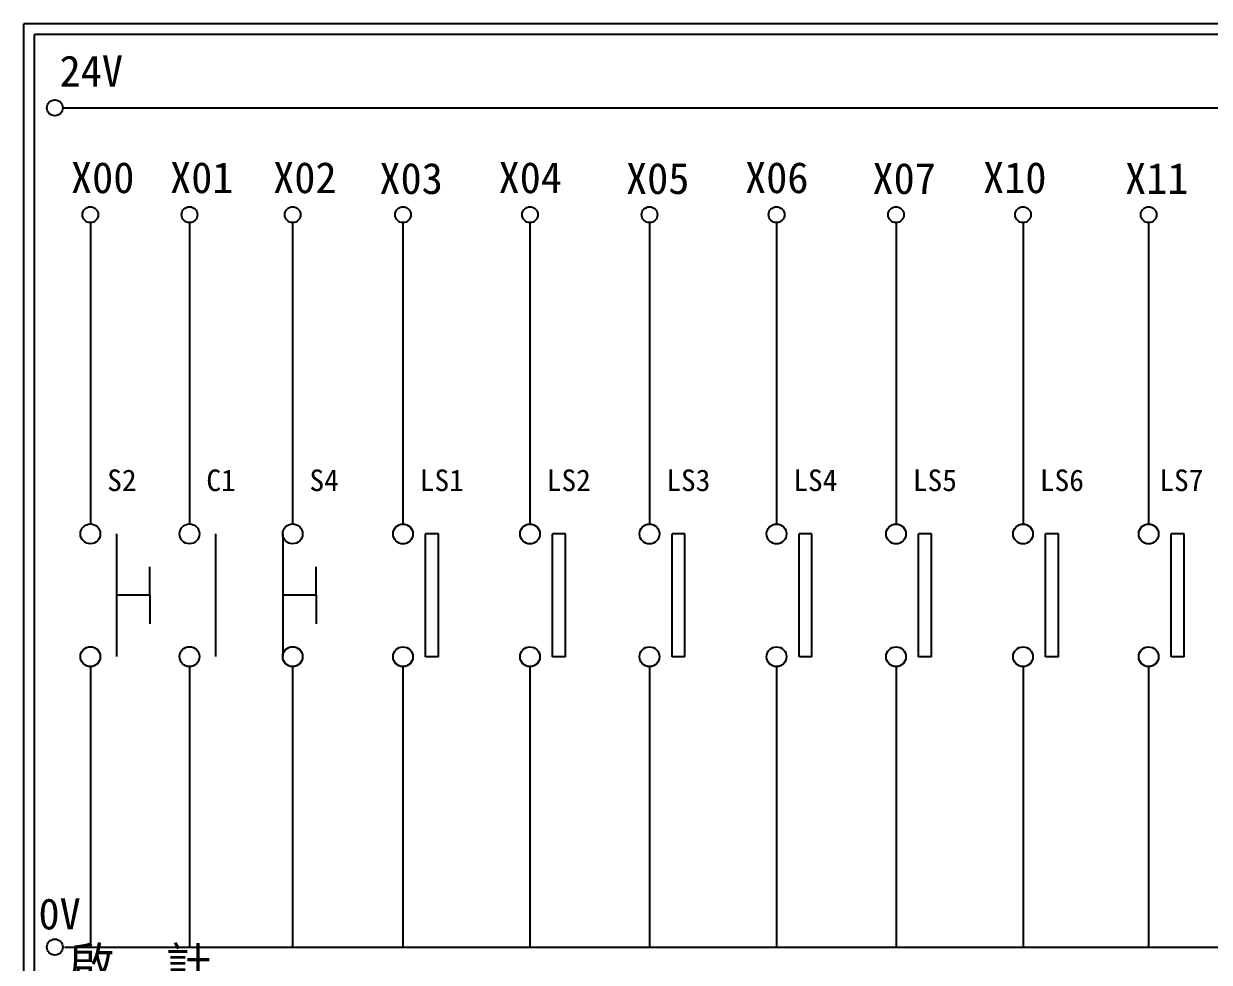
# Model space of a CAD drawing. Extents: x 275 to 562, y 265 to 469.
# Drawn here: x 274.9 to 412.2, y 360.1 to 468.9 of the extents above; entities that cross this region are included whole.
import ezdxf

# ---------------------------------------------------------------- set-up
doc = ezdxf.new("R2010")
doc.units = 0
doc.layers.get('0').update_dxf_attribs({"linetype": 'CONTINUOUS'})
doc.layers.add('圖框層', color=7, linetype='CONTINUOUS')
doc.layers.add('標尺寸層', color=3, linetype='CONTINUOUS')
doc.styles.add('CNS', font='romanc.shx', dxfattribs={"bigfont": 'chineset.shx'})
doc.styles.add('STSL', font='KAIU.TTF')

msp = doc.modelspace()

# ---------------------------------------------------------------- linework, layer by layer
for p, q in [((322.94, 409.78), (321.43, 409.78)), ((337.65, 409.78), (336.15, 409.78)), ((351.49, 409.78), (349.99, 409.78)), ((366.2, 409.78), (364.7, 409.78)), ((380.05, 409.78), (378.54, 409.78)), ((394.76, 409.78), (393.26, 409.78)), ((409.31, 409.78), (407.81, 409.78)), ((289.49, 402.67), (289.49, 405.98)), ((308.77, 402.67), (308.77, 405.98)), ((289.49, 402.67), (289.49, 399.36)), ((308.77, 402.67), (308.77, 399.36)), ((322.94, 395.55), (321.43, 395.55)), ((337.65, 395.55), (336.15, 395.55)), ((351.49, 395.55), (349.99, 395.55)), ((366.2, 395.55), (364.7, 395.55)), ((380.05, 395.55), (378.54, 395.55)), ((394.76, 395.55), (393.26, 395.55)), ((409.31, 395.55), (407.81, 395.55))]:
    msp.add_line(p, q)
at = {"layer": '圖框層', "color": 7}
for p, q in [((561.9, 468.91), (274.9, 468.91)), ((274.9, 264.95), (274.9, 468.91)), ((560.65, 467.66), (276.15, 467.66)), ((276.15, 266.2), (276.15, 467.66))]:
    msp.add_line(p, q, dxfattribs=at)
at = {"layer": '標尺寸層', "color": 7}
for p, q in [((279.42, 459.17), (557.02, 459.17)), ((282.62, 445.86), (282.62, 410.94)), ((294.1, 445.86), (294.1, 410.94)), ((306.05, 445.86), (306.05, 410.94)), ((318.83, 445.86), (318.83, 410.93)), ((333.54, 445.86), (333.54, 410.93)), ((347.38, 445.86), (347.38, 410.93)), ((362.1, 445.86), (362.1, 410.93)), ((375.94, 445.86), (375.94, 410.93)), ((390.65, 445.86), (390.65, 410.93)), ((405.2, 445.86), (405.2, 410.93)), ((285.63, 409.79), (285.63, 395.56)), ((297.11, 409.79), (297.11, 395.56)), ((304.9, 409.79), (304.9, 395.56)), ((321.43, 395.55), (321.43, 409.78)), ((322.94, 395.55), (322.94, 409.78)), ((336.15, 395.55), (336.15, 409.78)), ((337.65, 395.55), (337.65, 409.78)), ((349.99, 395.55), (349.99, 409.78)), ((351.49, 395.55), (351.49, 409.78)), ((364.7, 395.55), (364.7, 409.78)), ((366.2, 395.55), (366.2, 409.78)), ((378.54, 395.55), (378.54, 409.78)), ((380.05, 395.55), (380.05, 409.78)), ((393.26, 395.55), (393.26, 409.78)), ((394.76, 395.55), (394.76, 409.78)), ((407.81, 395.55), (407.81, 409.78)), ((409.31, 395.55), (409.31, 409.78)), ((289.49, 402.67), (285.63, 402.67)), ((308.77, 402.67), (304.9, 402.67)), ((282.62, 394.41), (282.62, 361.9)), ((294.1, 394.41), (294.1, 361.9)), ((306.05, 394.41), (306.05, 361.9)), ((318.83, 394.41), (318.83, 361.9)), ((318.83, 394.4), (318.83, 361.9)), ((333.54, 394.41), (333.54, 361.9)), ((333.54, 394.4), (333.54, 361.9)), ((347.38, 394.41), (347.38, 361.9)), ((347.38, 394.4), (347.38, 361.9)), ((362.1, 394.41), (362.1, 361.9)), ((362.1, 394.4), (362.1, 361.9)), ((375.94, 394.41), (375.94, 361.9)), ((375.94, 394.4), (375.94, 361.9)), ((390.65, 394.41), (390.65, 361.9)), ((390.65, 394.4), (390.65, 361.9)), ((405.2, 394.41), (405.2, 361.9)), ((405.2, 394.4), (405.2, 361.9)), ((279.63, 361.9), (557.5, 361.9))]:
    msp.add_line(p, q, dxfattribs=at)
for centre, radius in [((278.5, 459.17), 0.92), ((282.62, 446.78), 0.92), ((294.1, 446.78), 0.92), ((306.05, 446.78), 0.92), ((318.83, 446.78), 0.92), ((318.83, 446.78), 0.92), ((333.54, 446.78), 0.92), ((347.38, 446.78), 0.92), ((347.38, 446.78), 0.92), ((362.1, 446.78), 0.92), ((375.94, 446.78), 0.92), ((375.94, 446.78), 0.92), ((390.65, 446.78), 0.92), ((405.2, 446.78), 0.92), ((405.2, 446.78), 0.92), ((282.62, 409.79), 1.15), ((294.1, 409.79), 1.15), ((306.05, 409.79), 1.15), ((318.83, 409.78), 1.15), ((333.54, 409.78), 1.15), ((347.38, 409.78), 1.15), ((362.1, 409.78), 1.15), ((375.94, 409.78), 1.15), ((390.65, 409.78), 1.15), ((405.2, 409.78), 1.15), ((282.62, 395.56), 1.15), ((294.1, 395.56), 1.15), ((306.05, 395.56), 1.15), ((318.83, 395.55), 1.15), ((333.54, 395.55), 1.15), ((347.38, 395.55), 1.15), ((362.1, 395.55), 1.15), ((375.94, 395.55), 1.15), ((390.65, 395.55), 1.15), ((405.2, 395.55), 1.15), ((278.5, 361.9), 0.92)]:
    msp.add_circle(centre, radius, dxfattribs=at)

# ---------------------------------------------------------------- texts
at = {"layer": '圖框層', "color": 4, "style": 'STSL'}
for s, height, p in [('24V', 3.6, (279.05, 461.63)), ('X00', 3.6, (280.37, 449.28)), ('X01', 3.6, (291.85, 449.28)), ('X02', 3.6, (303.79, 449.28)), ('X03', 3.6, (316.1, 449.18)), ('X04', 3.6, (329.9, 449.28)), ('X05', 3.6, (344.66, 449.18)), ('X06', 3.6, (358.45, 449.28)), ('X07', 3.6, (373.21, 449.18)), ('X10', 3.6, (386.02, 449.28)), ('X11', 3.6, (402.47, 449.18)), ('S2', 2.5, (284.57, 414.75)), ('C1', 2.5, (296.05, 414.75)), ('S4', 2.5, (308, 414.75)), ('LS1', 2.5, (320.78, 414.75)), ('LS2', 2.5, (335.49, 414.75)), ('LS3', 2.5, (349.33, 414.75)), ('LS4', 2.5, (364.04, 414.75)), ('LS5', 2.5, (377.89, 414.75)), ('LS6', 2.5, (392.6, 414.75)), ('LS7', 2.5, (406.44, 414.75)), ('0V', 3.6, (276.61, 363.95))]:
    msp.add_text(s, height=height, dxfattribs=at).set_placement(p)
at = {"layer": '標尺寸層', "color": 7, "char_height": 3.9, "width": 4.9608, "attachment_point": 1, "style": 'CNS'}
for s, insert in [('{\\fDFKai-SB|b0|i0|c136|p65;啟動開關}', (280.06, 361.9)), ('{\\fDFKai-SB|b0|i0|c136|p65;計數器接點}', (291.3, 361.9))]:
    msp.add_mtext(s, dxfattribs=dict(at, insert=insert))

doc.saveas('drawing.dxf')
